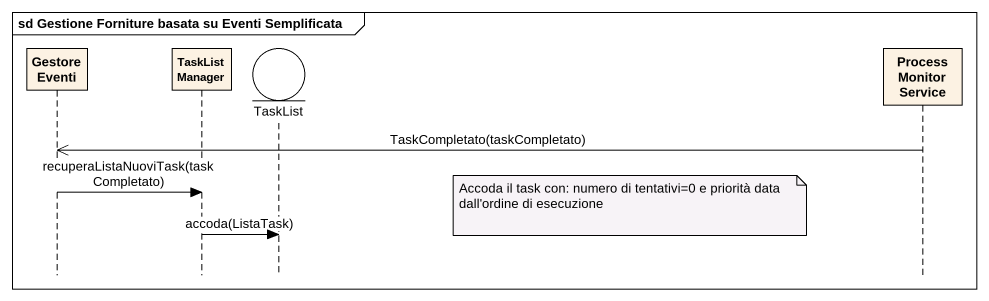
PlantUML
@startuml
mainframe sd Gestione Forniture basata su Eventi Semplificata
hide footbox
participant "Gestore Eventi" as Gestore_Eventi
participant "TaskList Manager" as TaskList_Manager
entity TaskList
participant "Process Monitor Service" as Process_Monitor_Service

Process_Monitor_Service ->> Gestore_Eventi : TaskCompletato(taskCompletato)
Gestore_Eventi -> TaskList_Manager : recuperaListaNuoviTask(taskCompletato)
note left of Process_Monitor_Service : Accoda il task con: numero di tentativi=0 e priorità data dall'ordine di esecuzione
TaskList_Manager -> TaskList : accoda(ListaTask)
@enduml
